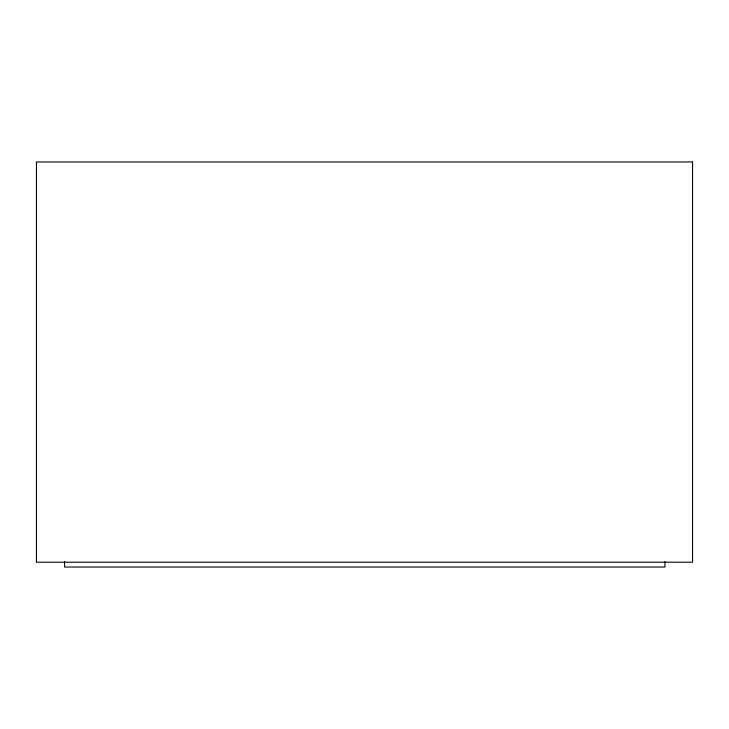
<?xml version="1.0" encoding="UTF-8"?>
<svg xmlns="http://www.w3.org/2000/svg" width="729" height="729" viewBox="0 0 729 729"><rect width="100%" height="100%" fill="white"/><g stroke="black" fill="none" stroke-linecap="round" stroke-linejoin="round"><path stroke-width="1.09" d="M664.948 561.612L664.948 567.034L64.562 567.034L64.562 561.612M692.55 161.966L36.45 161.966L36.45 562.214L692.55 562.214L692.55 161.966"/></g></svg>
